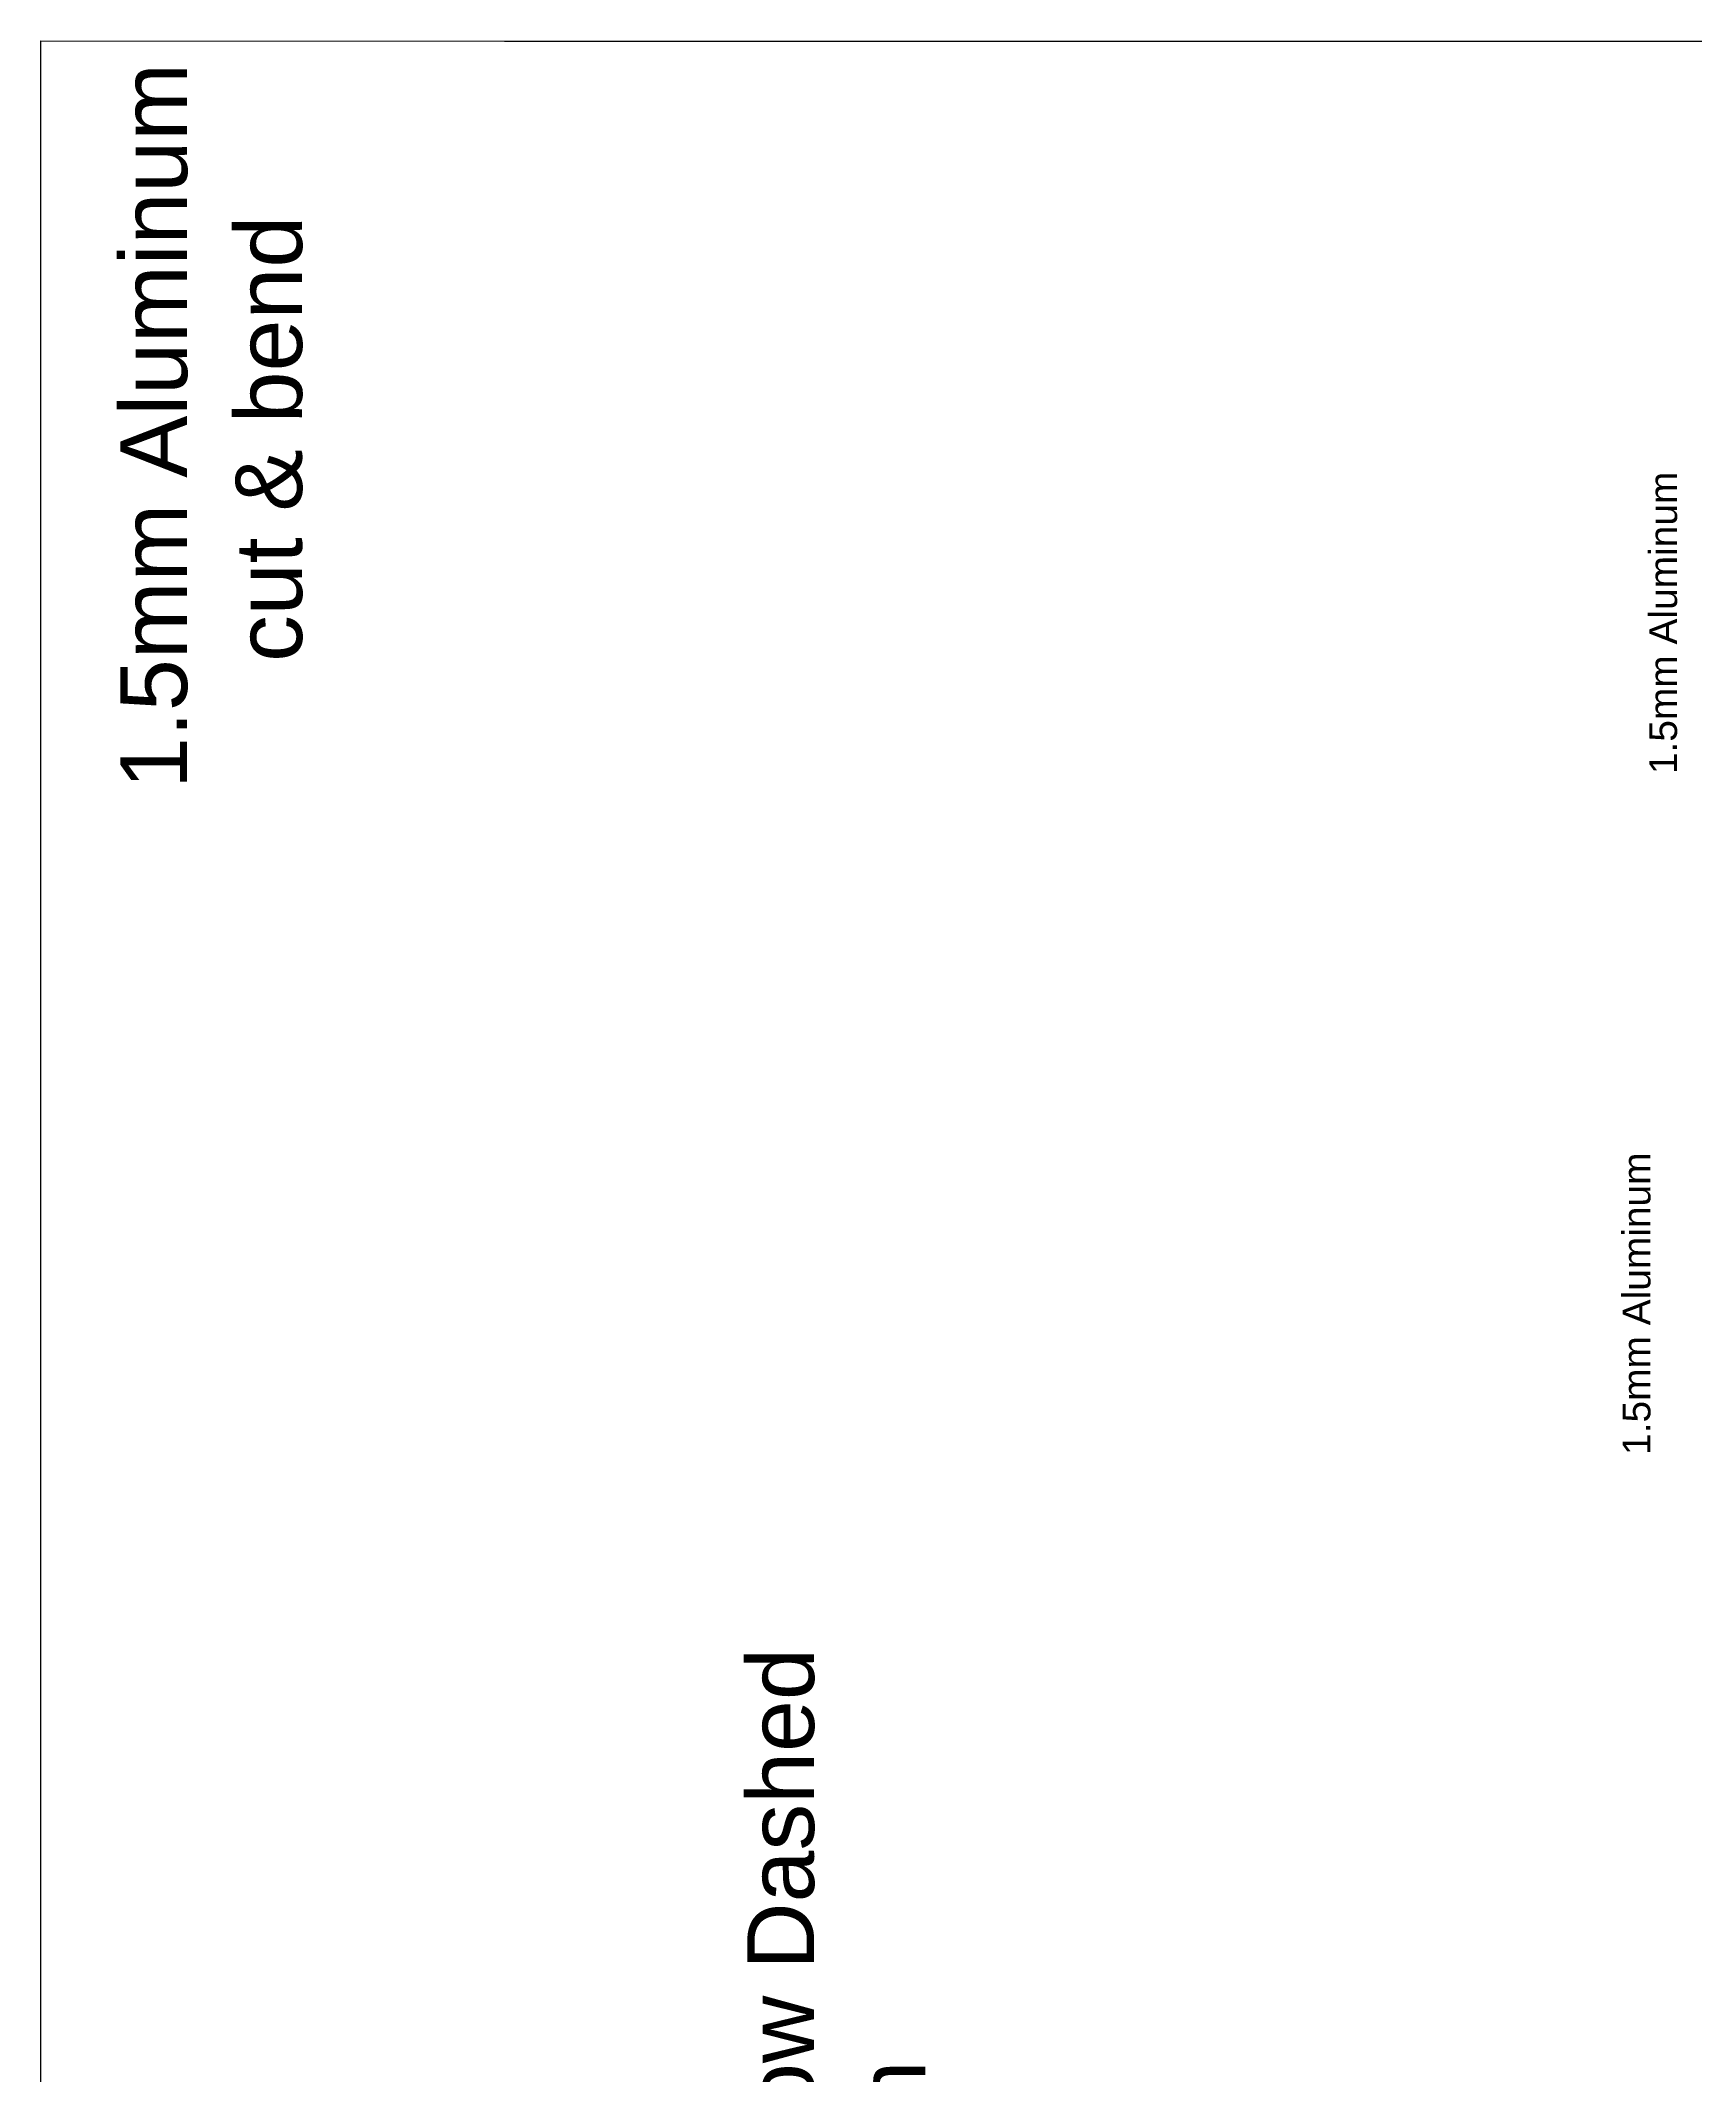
# Model space of a CAD drawing. Extents: x -1267 to 2080, y -21 to 4009.
# Drawn here: x -1267 to -524, y 3095 to 4009 of the extents above; entities that cross this region are included whole.
import ezdxf

# ---------------------------------------------------------------- set-up
doc = ezdxf.new("R2010")
doc.units = 0
doc.layers.get('0').update_dxf_attribs({"true_color": 0xffffff})
doc.layers.add('Layer0', color=7, linetype='Continuous', true_color=0xffffff)
doc.styles.add('textstyle12', font='')
doc.styles.add('textstyle13', font='')
doc.styles.add('textstyle54', font='')
doc.styles.add('textstyle57', font='')
doc.styles.add('textstyle58', font='')
doc.styles.get('textstyle12').set_extended_font_data('Arial')
doc.styles.get('textstyle13').set_extended_font_data('Arial')
doc.styles.get('textstyle54').set_extended_font_data('Arial')
doc.styles.get('textstyle57').set_extended_font_data('Arial')
doc.styles.get('textstyle58').set_extended_font_data('Arial')

msp = doc.modelspace()

# ---------------------------------------------------------------- linework, layer by layer
at = {"layer": 'Layer0'}
for p, q in [((-1267.41, 4008.99, -25.52), (-1059.02, 4008.75, -25.52)), ((-1267.41, 1176.79, -25.52), (-1267.41, 4008.99, -25.52)), ((-1059.02, 4008.75, -25.52), (596.48, 4008.75, -25.52))]:
    msp.add_line(p, q, dxfattribs=at)

# ---------------------------------------------------------------- texts
at = {"char_height": 1, "attachment_point": 1, "rotation": 90}
for s, insert, style in [('\\H30;1.5mm Aluminum', (-1231.63, 3672.95), 'textstyle57'), ('\\H30;cut & bend', (-1180, 3730), 'textstyle58'), ('\\H12.5;1.5mm Aluminum\\P', (-544.79, 3679.59), 'textstyle12'), ('\\H12.5;1.5mm Aluminum\\P', (-556.76, 3373.82), 'textstyle13'), ('\\H30;NOTE:\\PBends shown in Yellow Dashed\\PAll nbends = R1.6mm ', (-1000, 2700), 'textstyle54')]:
    msp.add_mtext(s, dxfattribs=dict(at, insert=insert, style=style))

doc.saveas('drawing.dxf')
